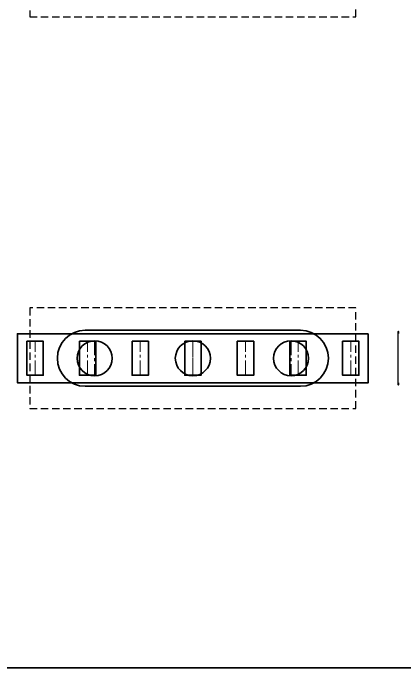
# Model space of a CAD drawing. Header units: millimetres. Extents: x 265754 to 14267433, y -6145605 to 2433772.
# Drawn here: x 6567524 to 6584279, y 129740 to 157752 of the extents above; entities that cross this region are included whole.
import ezdxf

# ---------------------------------------------------------------- set-up
doc = ezdxf.new("R2010")
doc.units = ezdxf.units.MM
doc.linetypes.add('невидимая', pattern=[9.525, 6.35, -3.175])
doc.linetypes.add('осевая', pattern=[2, 1.25, -0.25, 0.25, -0.25])
doc.layers.add('1-Бетон', color=106, linetype='Continuous', lineweight=35)
doc.layers.add('ИС_Ось', color=3, linetype='осевая', lineweight=18)
doc.layers.add('ИС_Невидимая', color=4, linetype='невидимая')
doc.layers.add('Стяжки', color=4, linetype='Continuous')

# ---------------------------------------------------------------- blocks, each defined once
blk = doc.blocks.new('*U551')
at = {"layer": 'ИС_Ось', "ltscale": 500}
blk.add_lwpolyline([(0, 500), (0, -1000)], dxfattribs=at)
blk = doc.blocks.new('*U552')
at = {"color": 0, "linetype": 'ByBlock', "lineweight": -2, "transparency": 16777216}
for p in [(0, 0), (4200, 0), (8400, 0)]:
    blk.add_blockref('*U551', p, dxfattribs=at)
blk = doc.blocks.new('*U545')
at = {"layer": '1-Бетон'}
blk.add_circle((0, 0), 750, dxfattribs=at)
blk = doc.blocks.new('*U546')
at = {"layer": '1-Бетон', "color": 0, "linetype": 'ByBlock', "lineweight": -2, "transparency": 16777216}
for p in [(0, 0), (4200, 0), (8400, 0)]:
    blk.add_blockref('*U545', p, dxfattribs=at)
blk = doc.blocks.new('*U547')
at = {"layer": '1-Бетон', "color": 5}
blk.add_lwpolyline([(350, 725), (350, -725), (-350, -725), (-350, 725), (350, 725)], dxfattribs=at)
blk = doc.blocks.new('*U553')
at = {"color": 0, "linetype": 'ByBlock', "lineweight": -2, "transparency": 16777216}
for p in [(0, 0), (2250, 0), (4500, 0), (6750, 0), (9000, 0), (11250, 0), (13500, 0)]:
    blk.add_blockref('*U547', p, dxfattribs=at)
blk = doc.blocks.new('*U543')
at = {"layer": 'ИС_Ось', "ltscale": 500}
blk.add_line((0, -725), (0, 725), dxfattribs=at)
blk = doc.blocks.new('*U544')
at = {"layer": '1-Бетон', "color": 0, "linetype": 'ByBlock', "lineweight": -2, "transparency": 16777216}
for p in [(0, 0), (2250, 0), (4500, 0), (6750, 0), (9000, 0), (11250, 0), (13500, 0)]:
    blk.add_blockref('*U543', p, dxfattribs=at)

msp = doc.modelspace()

# ---------------------------------------------------------------- linework, layer by layer
at = {"layer": '1-Бетон'}
msp.add_lwpolyline([(6454658.931, 207623.9078), (6666551.9482, 207623.9078), (6666551.9482, 129739.769), (6454658.931, 129739.769)], close=True, dxfattribs=at)
at = {"layer": '1-Бетон', "color": 3}
msp.add_lwpolyline([(6582711.6251, 144036.4269), (6567711.6251, 144036.4269), (6567711.6251, 141936.4269), (6582711.6251, 141936.4269)], close=True, dxfattribs=at)
at = {"layer": '1-Бетон', "elevation": -5778.159}
msp.add_lwpolyline([(6579811.2914, 144186.7391), (6570611.3552, 144186.7391, 0.9958479419), (6570611.3552, 141786.7391), (6579811.2914, 141786.7391, 0.9958479419)], format="xyb", close=True, dxfattribs=at)
at = {"layer": 'ИС_Невидимая', "ltscale": 50}
msp.add_lwpolyline([(6568236.4893, 157594.3449), (6582186.7206, 157594.3449), (6582186.3649, 159294.3449), (6568236.1336, 159294.3449)], close=True, dxfattribs=at)
msp.add_lwpolyline([(6582185.8516, 145136.8032), (6568235.6203, 145136.8032), (6568235.6203, 140836.8032), (6582185.8516, 140836.8032), (6582185.8516, 145136.8032)], dxfattribs=at)
at = {"layer": 'Стяжки', "elevation": -5778.159}
msp.add_lwpolyline([(6584021.2208, 144040.4732), (6584021.2208, 144105.4732, 1.000000547), (6583974.2208, 144105.4732), (6583974.2208, 142990.4732), (6583974.2208, 141875.4732, 1.000000547), (6584021.2208, 141875.4732), (6584021.2208, 141940.4732)], format="xyb", dxfattribs=at)

# ---------------------------------------------------------------- block references
at = {"xscale": -1}
for name, p in [('*U553', (6581961.9807, 142986.8032)), ('*U552', (6579411.6251, 143236.8032))]:
    msp.add_blockref(name, p, dxfattribs=at)
at = {"layer": '1-Бетон', "xscale": -1}
for name, p in [('*U544', (6581961.9807, 142986.8032)), ('*U546', (6579411.6251, 142986.8032))]:
    msp.add_blockref(name, p, dxfattribs=at)

doc.saveas('drawing.dxf')
